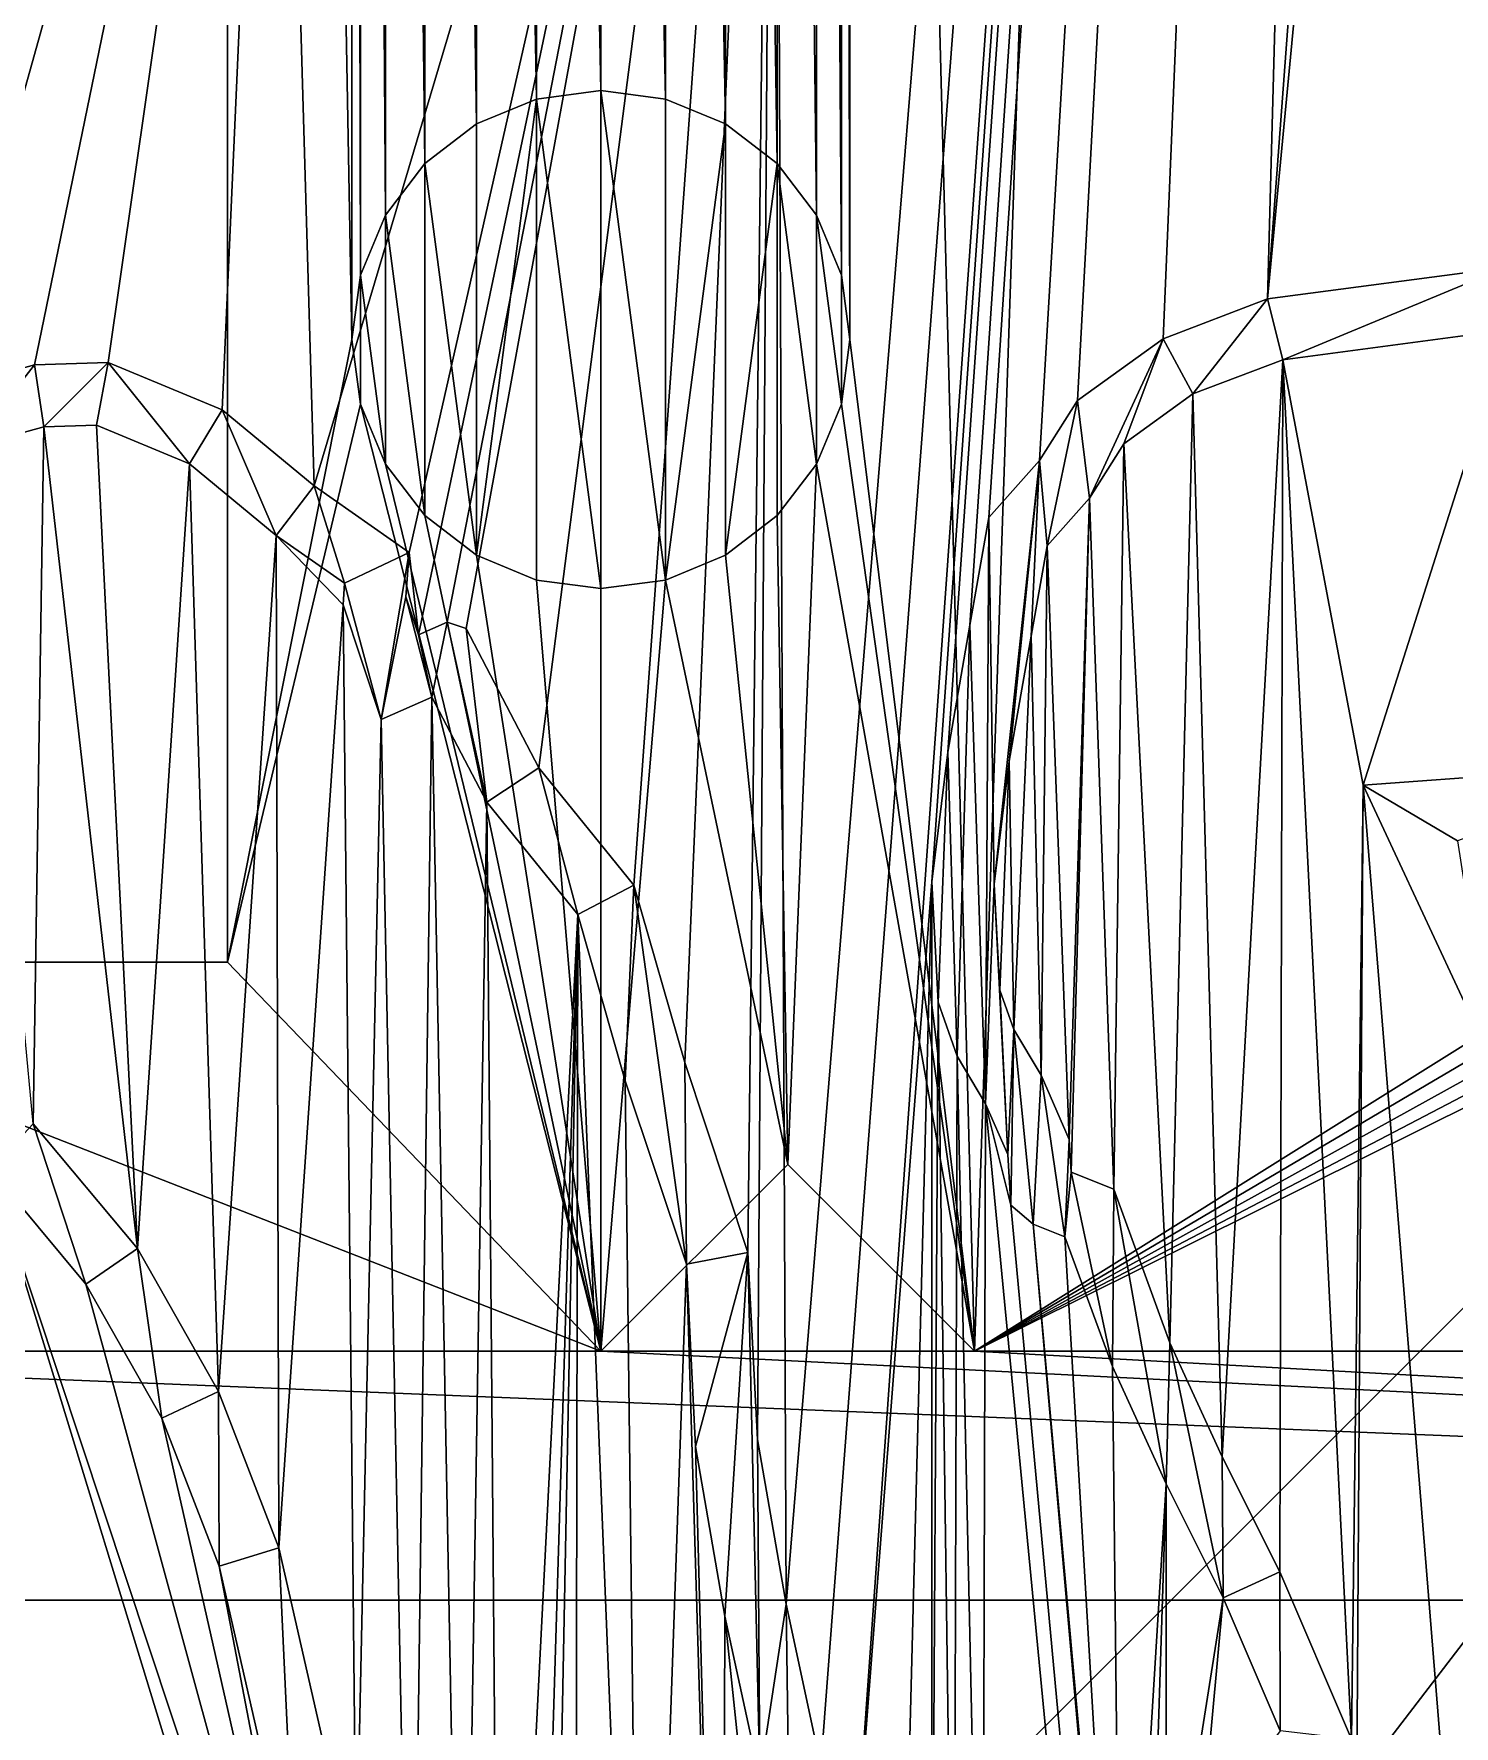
# Model space of a CAD drawing. Extents: x 10 to 110, y 10 to 115.
# Drawn here: x 33.62 to 45.03, y 43.86 to 57.46 of the extents above; entities that cross this region are included whole.
import ezdxf

# ---------------------------------------------------------------- set-up
doc = ezdxf.new("R2010")
doc.units = 0
doc.header["$MEASUREMENT"] = 0
doc.layers.add('STL2DXF', color=7, linetype='Continuous')

msp = doc.modelspace()

# ---------------------------------------------------------------- linework, layer by layer
at = {"layer": 'STL2DXF'}
for points in [[(53.5, 65, 5.5), (43.375, 115, 5.5), (53.5, 55, 5.5)], [(43.375, 112.125, 5.5), (53.551, 54.612, 5.5), (43.375, 115, 5.5)], [(43.375, 115, 5.5), (53.551, 54.612, 5.5), (53.5, 55, 5.5)], [(43.375, 112.125, 5.5), (40.175, 85, 5.5), (41.175, 46.875, 5.5)], [(43.375, 112.125, 5.5), (41.175, 46.875, 5.5), (53.551, 54.612, 5.5)], [(15, 70, -0.6), (45, 110, -0.6), (15, 50, -0.6)], [(15, 50, -0.6), (45, 110, -0.6), (22.537, 51.585, -0.6)], [(22.537, 51.585, -0.6), (45, 110, -0.6), (22.97, 52.603, -0.6)], [(22.97, 52.603, -0.6), (45, 110, -0.6), (23.479, 53.748, -0.6)], [(23.479, 53.748, -0.6), (45, 110, -0.6), (24.166, 54.791, -0.6)], [(24.166, 54.791, -0.6), (45, 110, -0.6), (24.617, 55.179, -0.6)], [(24.617, 55.179, -0.6), (45, 110, -0.6), (25.158, 55.427, -0.6)], [(25.158, 55.427, -0.6), (45, 110, -0.6), (25.54, 55.275, -0.6)], [(25.54, 55.275, -0.6), (45, 110, -0.6), (26.049, 55.224, -0.6)], [(26.049, 55.224, -0.6), (45, 110, -0.6), (26.379, 54.81, -0.6)], [(26.379, 54.81, -0.6), (45, 110, -0.6), (26.634, 54.664, -0.6)], [(26.634, 54.664, -0.6), (45, 110, -0.6), (26.914, 54.13, -0.6)], [(26.914, 54.13, -0.6), (45, 110, -0.6), (27.041, 53.519, -0.6)], [(27.041, 53.519, -0.6), (45, 110, -0.6), (27.346, 52.985, -0.6)], [(27.346, 52.985, -0.6), (45, 110, -0.6), (27.474, 52.069, -0.6)], [(27.474, 52.069, -0.6), (45, 110, -0.6), (27.728, 51.687, -0.6)], [(27.728, 51.687, -0.6), (45, 110, -0.6), (32.569, 67.499, -0.6)], [(35.175, 50, 5.5), (36.175, 55, 5.5), (35.175, 110, 5.5)], [(36.175, 85, 5.5), (35.175, 110, 5.5), (36.175, 55, 5.5)], [(35.175, 110, 5.5), (35.175, 50, 0.5), (35.175, 50, 5.5)], [(35.175, 50, 0.5), (35.175, 110, 5.5), (35.175, 70, 0.5)], [(39.569, 66.249, -0.6), (45, 110, -0.6), (39.662, 44.842, -0.6)], [(39.662, 44.842, -0.6), (45, 110, -0.6), (39.942, 43.544, -0.6)], [(39.942, 43.544, -0.6), (45, 110, -0.6), (40.171, 42.119, -0.6)], [(40.171, 42.119, -0.6), (45, 110, -0.6), (40.832, 50.644, -0.6)], [(40.832, 50.644, -0.6), (45, 110, -0.6), (40.96, 51.687, -0.6)], [(40.96, 51.687, -0.6), (45, 110, -0.6), (41.138, 52.705, -0.6)], [(41.138, 52.705, -0.6), (45, 110, -0.6), (41.29, 53.57, -0.6)], [(41.29, 53.57, -0.6), (45, 110, -0.6), (41.697, 54.028, -0.6)], [(41.697, 54.028, -0.6), (45, 110, -0.6), (42.003, 54.511, -0.6)], [(42.003, 54.511, -0.6), (45, 110, -0.6), (42.69, 55.007, -0.6)], [(42.69, 55.007, -0.6), (45, 110, -0.6), (43.53, 55.326, -0.6)], [(43.53, 55.326, -0.6), (45, 110, -0.6), (44.569, 69.249, -0.6)], [(36.243, 55.518, 5.5), (36.175, 85, 5.5), (36.175, 55, 5.5)], [(36.175, 85, 5.5), (36.243, 55.518, 5.5), (36.243, 84.482, 5.5)], [(40.107, 84.482, 5.5), (40.175, 55, 5.5), (40.175, 85, 5.5)], [(40.175, 55, 5.5), (41.175, 46.875, 5.5), (40.175, 85, 5.5)], [(36.243, 84.482, 5.5), (36.243, 55.518, 5.5), (36.443, 56, 5.5)], [(36.243, 84.482, 5.5), (36.443, 56, 5.5), (36.443, 84, 5.5)], [(39.907, 84, 5.5), (40.107, 55.518, 5.5), (40.107, 84.482, 5.5)], [(40.107, 84.482, 5.5), (40.107, 55.518, 5.5), (40.175, 55, 5.5)], [(36.443, 84, 5.5), (36.443, 56, 5.5), (36.761, 56.414, 5.5)], [(36.443, 84, 5.5), (36.761, 56.414, 5.5), (36.761, 83.586, 5.5)], [(39.589, 83.586, 5.5), (39.907, 56, 5.5), (39.907, 84, 5.5)], [(39.907, 84, 5.5), (39.907, 56, 5.5), (40.107, 55.518, 5.5)], [(36.761, 83.586, 5.5), (36.761, 56.414, 5.5), (37.175, 56.732, 5.5)], [(36.761, 83.586, 5.5), (37.175, 56.732, 5.5), (37.175, 83.268, 5.5)], [(39.175, 83.268, 5.5), (39.589, 56.414, 5.5), (39.589, 83.586, 5.5)], [(39.589, 83.586, 5.5), (39.589, 56.414, 5.5), (39.907, 56, 5.5)], [(37.175, 83.268, 5.5), (37.175, 56.732, 5.5), (37.657, 56.932, 5.5)], [(37.175, 83.268, 5.5), (37.657, 56.932, 5.5), (37.657, 83.068, 5.5)], [(38.693, 83.068, 5.5), (39.175, 56.732, 5.5), (39.175, 83.268, 5.5)], [(39.175, 83.268, 5.5), (39.175, 56.732, 5.5), (39.589, 56.414, 5.5)], [(37.657, 83.068, 5.5), (37.657, 56.932, 5.5), (38.175, 57, 5.5)], [(37.657, 83.068, 5.5), (38.175, 57, 5.5), (38.175, 83, 5.5)], [(38.175, 83, 5.5), (38.693, 56.932, 5.5), (38.693, 83.068, 5.5)], [(38.693, 83.068, 5.5), (38.693, 56.932, 5.5), (39.175, 56.732, 5.5)], [(38.175, 83, 5.5), (38.175, 57, 5.5), (38.693, 56.932, 5.5)], [(30.175, 80, 0.5), (30.175, 50, 0.5), (35.175, 80, 0.5)], [(35.175, 80, 0.5), (30.175, 50, 0.5), (35.175, 50, 0.5)], [(35.175, 80, 0.5), (35.175, 50, 0.5), (35.175, 70, 0.5)], [(44.569, 66.249, -0.6), (43.53, 55.326, -0.6), (44.569, 69.249, -0.6)], [(32.868, 54.588, -0.6), (32.569, 67.499, -0.6), (35.569, 64.249, -0.6)], [(35.569, 64.249, -0.6), (39.569, 66.249, -0.6), (35.87, 53.824, -0.6)], [(35.87, 53.824, -0.6), (39.569, 66.249, -0.6), (36.634, 53.29, -0.6)], [(36.634, 53.29, -0.6), (39.569, 66.249, -0.6), (36.71, 52.628, -0.6)], [(36.71, 52.628, -0.6), (39.569, 66.249, -0.6), (36.939, 52.73, -0.6)], [(36.939, 52.73, -0.6), (39.569, 66.249, -0.6), (37.092, 52.679, -0.6)], [(37.092, 52.679, -0.6), (39.569, 66.249, -0.6), (37.677, 51.56, -0.6)], [(37.677, 51.56, -0.6), (39.569, 66.249, -0.6), (38.44, 50.618, -0.6)], [(38.44, 50.618, -0.6), (39.569, 66.249, -0.6), (38.848, 49.193, -0.6)], [(38.848, 49.193, -0.6), (39.569, 66.249, -0.6), (39.356, 47.666, -0.6)], [(39.356, 47.666, -0.6), (39.569, 66.249, -0.6), (39.433, 46.165, -0.6)], [(39.433, 46.165, -0.6), (39.569, 66.249, -0.6), (39.662, 44.842, -0.6)], [(43.53, 55.326, -0.6), (44.569, 66.249, -0.6), (45.438, 55.58, -0.6)], [(45.438, 55.58, -0.6), (44.569, 66.249, -0.6), (48.569, 66.249, -0.6)], [(32.868, 54.588, -0.6), (35.569, 64.249, -0.6), (33.625, 54.798, -0.6)], [(33.625, 54.798, -0.6), (35.569, 64.249, -0.6), (34.217, 54.817, -0.6)], [(34.217, 54.817, -0.6), (35.569, 64.249, -0.6), (35.133, 54.435, -0.6)], [(35.133, 54.435, -0.6), (35.569, 64.249, -0.6), (35.87, 53.824, -0.6)], [(37.657, 56.932, 3.5), (38.175, 53, 3.5), (38.175, 57, 3.5)], [(38.175, 57, 5.5), (37.657, 56.932, 3.5), (38.175, 57, 3.5)], [(37.657, 56.932, 3.5), (38.175, 57, 5.5), (37.657, 56.932, 5.5)], [(38.175, 57, 3.5), (38.175, 53, 3.5), (38.693, 53.068, 3.5)], [(38.175, 57, 3.5), (38.693, 53.068, 3.5), (38.693, 56.932, 3.5)], [(38.693, 56.932, 5.5), (38.175, 57, 3.5), (38.693, 56.932, 3.5)], [(38.175, 57, 3.5), (38.693, 56.932, 5.5), (38.175, 57, 5.5)], [(37.175, 56.732, 3.5), (37.175, 53.268, 3.5), (37.657, 56.932, 3.5)], [(37.657, 56.932, 3.5), (37.175, 53.268, 3.5), (37.657, 53.068, 3.5)], [(37.657, 56.932, 5.5), (37.175, 56.732, 3.5), (37.657, 56.932, 3.5)], [(37.175, 56.732, 3.5), (37.657, 56.932, 5.5), (37.175, 56.732, 5.5)], [(37.657, 56.932, 3.5), (37.657, 53.068, 3.5), (38.175, 53, 3.5)], [(38.693, 56.932, 3.5), (38.693, 53.068, 3.5), (39.175, 56.732, 3.5)], [(39.175, 56.732, 5.5), (38.693, 56.932, 3.5), (39.175, 56.732, 3.5)], [(38.693, 56.932, 3.5), (39.175, 56.732, 5.5), (38.693, 56.932, 5.5)], [(36.761, 56.414, 3.5), (37.175, 53.268, 3.5), (37.175, 56.732, 3.5)], [(37.175, 56.732, 5.5), (36.761, 56.414, 3.5), (37.175, 56.732, 3.5)], [(36.761, 56.414, 3.5), (37.175, 56.732, 5.5), (36.761, 56.414, 5.5)], [(39.175, 56.732, 3.5), (38.693, 53.068, 3.5), (39.175, 53.268, 3.5)], [(39.175, 56.732, 3.5), (39.175, 53.268, 3.5), (39.589, 56.414, 3.5)], [(39.589, 56.414, 5.5), (39.175, 56.732, 3.5), (39.589, 56.414, 3.5)], [(39.175, 56.732, 3.5), (39.589, 56.414, 5.5), (39.175, 56.732, 5.5)], [(36.443, 56, 3.5), (36.761, 53.586, 3.5), (36.761, 56.414, 3.5)], [(36.761, 56.414, 3.5), (36.443, 56, 5.5), (36.443, 56, 3.5)], [(36.443, 56, 5.5), (36.761, 56.414, 3.5), (36.761, 56.414, 5.5)], [(36.761, 56.414, 3.5), (36.761, 53.586, 3.5), (37.175, 53.268, 3.5)], [(39.589, 56.414, 3.5), (39.175, 53.268, 3.5), (39.589, 53.586, 3.5)], [(39.589, 56.414, 3.5), (39.589, 53.586, 3.5), (39.907, 54, 3.5)], [(39.589, 56.414, 3.5), (39.907, 54, 3.5), (39.907, 56, 3.5)], [(39.589, 56.414, 5.5), (39.907, 56, 3.5), (39.907, 56, 5.5)], [(39.907, 56, 3.5), (39.589, 56.414, 5.5), (39.589, 56.414, 3.5)], [(53.939, 56.061, 0.5), (37.879, 40), (53.939, 56.061)], [(37.879, 40), (53.939, 56.061, 0.5), (47.879, 50, 0.5)], [(37.879, 40), (40, 37.879), (53.939, 56.061)], [(53.939, 56.061), (40, 37.879), (56.061, 53.939)], [(36.243, 55.518, 3.5), (36.443, 54, 3.5), (36.443, 56, 3.5)], [(36.443, 56, 3.5), (36.243, 55.518, 5.5), (36.243, 55.518, 3.5)], [(36.243, 55.518, 5.5), (36.443, 56, 3.5), (36.443, 56, 5.5)], [(36.443, 56, 3.5), (36.443, 54, 3.5), (36.761, 53.586, 3.5)], [(39.907, 56, 3.5), (39.907, 54, 3.5), (40.107, 54.482, 3.5)], [(39.907, 56, 3.5), (40.107, 54.482, 3.5), (40.107, 55.518, 3.5)], [(39.907, 56, 5.5), (40.107, 55.518, 3.5), (40.107, 55.518, 5.5)], [(40.107, 55.518, 3.5), (39.907, 56, 5.5), (39.907, 56, 3.5)], [(36.243, 54.482, 3.5), (36.243, 55.518, 3.5), (36.175, 55, 3.5)], [(36.243, 55.518, 3.5), (36.175, 55, 5.5), (36.175, 55, 3.5)], [(36.175, 55, 5.5), (36.243, 55.518, 3.5), (36.243, 55.518, 5.5)], [(36.243, 55.518, 3.5), (36.243, 54.482, 3.5), (36.443, 54, 3.5)], [(40.107, 55.518, 3.5), (40.107, 54.482, 3.5), (40.175, 55, 3.5)], [(40.107, 55.518, 5.5), (40.175, 55, 3.5), (40.175, 55, 5.5)], [(40.175, 55, 3.5), (40.107, 55.518, 5.5), (40.107, 55.518, 3.5)], [(43.653, 54.838, -0.4), (43.53, 55.326, -0.4), (45.438, 55.58, -0.4)], [(45.438, 55.58, -0.6), (43.53, 55.326, -0.4), (43.53, 55.326, -0.6)], [(43.53, 55.326, -0.4), (45.438, 55.58, -0.6), (45.438, 55.58, -0.4)], [(43.653, 54.838, -0.4), (45.438, 55.58, -0.4), (45.458, 55.078, -0.4)], [(42.929, 54.563, -0.4), (42.69, 55.007, -0.4), (43.53, 55.326, -0.4)], [(43.53, 55.326, -0.4), (42.69, 55.007, -0.6), (43.53, 55.326, -0.6)], [(42.69, 55.007, -0.6), (43.53, 55.326, -0.4), (42.69, 55.007, -0.4)], [(42.929, 54.563, -0.4), (43.53, 55.326, -0.4), (43.653, 54.838, -0.4)], [(44.297, 51.42, -0.6), (43.653, 54.838, -0.6), (45.458, 55.078, -0.6)], [(43.653, 54.838, -0.4), (45.458, 55.078, -0.6), (43.653, 54.838, -0.6)], [(45.458, 55.078, -0.6), (43.653, 54.838, -0.4), (45.458, 55.078, -0.4)], [(44.297, 51.42, -0.6), (45.458, 55.078, -0.6), (46.788, 51.603, -0.6)], [(35.175, 50, 5.5), (36.243, 54.482, 5.5), (36.175, 55, 5.5)], [(36.175, 55, 3.5), (36.243, 54.482, 5.5), (36.243, 54.482, 3.5)], [(36.243, 54.482, 5.5), (36.175, 55, 3.5), (36.175, 55, 5.5)], [(40.175, 55, 5.5), (40.107, 54.482, 3.5), (40.107, 54.482, 5.5)], [(40.107, 54.482, 3.5), (40.175, 55, 5.5), (40.175, 55, 3.5)], [(40.107, 54.482, 5.5), (41.175, 46.875, 5.5), (40.175, 55, 5.5)], [(42.098, 53.726, -0.4), (42.003, 54.511, -0.4), (42.69, 55.007, -0.4)], [(42.69, 55.007, -0.4), (42.003, 54.511, -0.6), (42.69, 55.007, -0.6)], [(42.003, 54.511, -0.6), (42.69, 55.007, -0.4), (42.003, 54.511, -0.4)], [(42.098, 53.726, -0.4), (42.69, 55.007, -0.4), (42.374, 54.163, -0.4)], [(42.374, 54.163, -0.4), (42.69, 55.007, -0.4), (42.929, 54.563, -0.4)], [(33.105, 54.135, -0.4), (32.868, 54.588, -0.4), (33.625, 54.798, -0.4)], [(33.625, 54.798, -0.4), (32.868, 54.588, -0.6), (33.625, 54.798, -0.6)], [(32.868, 54.588, -0.6), (33.625, 54.798, -0.4), (32.868, 54.588, -0.4)], [(33.105, 54.135, -0.4), (33.625, 54.798, -0.4), (33.701, 54.3, -0.4)], [(33.701, 54.3, -0.4), (33.625, 54.798, -0.4), (34.217, 54.817, -0.4)], [(34.217, 54.817, -0.6), (33.625, 54.798, -0.4), (33.625, 54.798, -0.6)], [(33.625, 54.798, -0.4), (34.217, 54.817, -0.6), (34.217, 54.817, -0.4)], [(33.701, 54.3, -0.4), (34.217, 54.817, -0.4), (34.124, 54.313, -0.4)], [(34.124, 54.313, -0.4), (34.217, 54.817, -0.4), (34.871, 54.002, -0.4)], [(34.871, 54.002, -0.4), (34.217, 54.817, -0.4), (35.133, 54.435, -0.4)], [(35.133, 54.435, -0.6), (34.217, 54.817, -0.4), (34.217, 54.817, -0.6)], [(34.217, 54.817, -0.4), (35.133, 54.435, -0.6), (35.133, 54.435, -0.4)], [(43.166, 46.025, -0.6), (42.929, 54.563, -0.6), (43.653, 54.838, -0.6)], [(42.929, 54.563, -0.6), (43.653, 54.838, -0.4), (43.653, 54.838, -0.6)], [(43.653, 54.838, -0.4), (42.929, 54.563, -0.6), (42.929, 54.563, -0.4)], [(43.166, 46.025, -0.6), (43.653, 54.838, -0.6), (43.627, 45.103, -0.6)], [(43.627, 45.103, -0.6), (43.653, 54.838, -0.6), (44.204, 43.758, -0.6)], [(44.204, 43.758, -0.6), (43.653, 54.838, -0.6), (44.297, 51.42, -0.6)], [(53.551, 54.612, 5.5), (41.175, 46.875, 5.5), (53.701, 54.25, 5.5)], [(41.758, 53.343, -0.4), (41.697, 54.028, -0.4), (42.003, 54.511, -0.4)], [(42.003, 54.511, -0.6), (41.697, 54.028, -0.4), (41.697, 54.028, -0.6)], [(41.697, 54.028, -0.4), (42.003, 54.511, -0.6), (42.003, 54.511, -0.4)], [(41.758, 53.343, -0.4), (42.003, 54.511, -0.4), (42.098, 53.726, -0.4)], [(42.745, 46.941, -0.6), (42.374, 54.163, -0.6), (42.929, 54.563, -0.6)], [(42.374, 54.163, -0.6), (42.929, 54.563, -0.4), (42.929, 54.563, -0.6)], [(42.929, 54.563, -0.4), (42.374, 54.163, -0.6), (42.374, 54.163, -0.4)], [(42.745, 46.941, -0.6), (42.929, 54.563, -0.6), (43.166, 46.025, -0.6)], [(34.871, 54.002, -0.4), (35.133, 54.435, -0.4), (35.567, 53.426, -0.4)], [(35.567, 53.426, -0.4), (35.133, 54.435, -0.4), (35.87, 53.824, -0.4)], [(35.87, 53.824, -0.6), (35.133, 54.435, -0.4), (35.133, 54.435, -0.6)], [(35.133, 54.435, -0.4), (35.87, 53.824, -0.6), (35.87, 53.824, -0.4)], [(35.175, 50, 5.5), (38.175, 46.875, 5.5), (36.243, 54.482, 5.5)], [(36.243, 54.482, 3.5), (36.443, 54, 5.5), (36.443, 54, 3.5)], [(36.443, 54, 5.5), (36.243, 54.482, 3.5), (36.243, 54.482, 5.5)], [(36.243, 54.482, 5.5), (38.175, 46.875, 5.5), (36.443, 54, 5.5)], [(40.107, 54.482, 5.5), (39.907, 54, 3.5), (39.907, 54, 5.5)], [(39.907, 54, 3.5), (40.107, 54.482, 5.5), (40.107, 54.482, 3.5)], [(39.907, 54, 5.5), (41.175, 46.875, 5.5), (40.107, 54.482, 5.5)], [(33.614, 48.7, -0.6), (33.105, 54.135, -0.6), (33.701, 54.3, -0.6)], [(33.105, 54.135, -0.6), (33.701, 54.3, -0.4), (33.701, 54.3, -0.6)], [(33.701, 54.3, -0.4), (33.105, 54.135, -0.6), (33.105, 54.135, -0.4)], [(33.614, 48.7, -0.6), (33.701, 54.3, -0.6), (34.451, 47.698, -0.6)], [(34.451, 47.698, -0.6), (33.701, 54.3, -0.6), (34.124, 54.313, -0.6)], [(33.701, 54.3, -0.4), (34.124, 54.313, -0.6), (33.701, 54.3, -0.6)], [(34.124, 54.313, -0.6), (33.701, 54.3, -0.4), (34.124, 54.313, -0.4)], [(34.451, 47.698, -0.6), (34.124, 54.313, -0.6), (34.871, 54.002, -0.6)], [(34.124, 54.313, -0.4), (34.871, 54.002, -0.6), (34.124, 54.313, -0.6)], [(34.871, 54.002, -0.6), (34.124, 54.313, -0.4), (34.871, 54.002, -0.4)], [(53.701, 54.25, 5.5), (41.175, 46.875, 5.5), (53.939, 53.939, 5.5)], [(42.294, 48.175, -0.6), (42.098, 53.726, -0.6), (42.374, 54.163, -0.6)], [(42.098, 53.726, -0.4), (42.374, 54.163, -0.6), (42.098, 53.726, -0.6)], [(42.374, 54.163, -0.6), (42.098, 53.726, -0.4), (42.374, 54.163, -0.4)], [(42.294, 48.175, -0.6), (42.374, 54.163, -0.6), (42.745, 46.941, -0.6)], [(34.451, 47.698, -0.6), (34.871, 54.002, -0.6), (35.102, 46.551, -0.6)], [(35.102, 46.551, -0.6), (34.871, 54.002, -0.6), (35.567, 53.426, -0.6)], [(34.871, 54.002, -0.4), (35.567, 53.426, -0.6), (34.871, 54.002, -0.6)], [(35.567, 53.426, -0.6), (34.871, 54.002, -0.4), (35.567, 53.426, -0.4)], [(36.443, 54, 3.5), (36.761, 53.586, 5.5), (36.761, 53.586, 3.5)], [(36.761, 53.586, 5.5), (36.443, 54, 3.5), (36.443, 54, 5.5)], [(36.443, 54, 5.5), (38.175, 46.875, 5.5), (36.761, 53.586, 5.5)], [(39.907, 54, 5.5), (39.589, 53.586, 3.5), (39.589, 53.586, 5.5)], [(39.589, 53.586, 3.5), (39.907, 54, 5.5), (39.907, 54, 3.5)], [(39.589, 53.586, 5.5), (39.675, 48.375, 5.5), (39.907, 54, 5.5)], [(39.907, 54, 5.5), (39.675, 48.375, 5.5), (41.175, 46.875, 5.5)], [(41.697, 54.028, -0.4), (41.334, 50.626, -0.4), (41.29, 53.57, -0.4)], [(41.697, 54.028, -0.6), (41.29, 53.57, -0.4), (41.29, 53.57, -0.6)], [(41.29, 53.57, -0.4), (41.697, 54.028, -0.6), (41.697, 54.028, -0.4)], [(41.334, 50.626, -0.4), (41.697, 54.028, -0.4), (41.454, 51.613, -0.4)], [(41.454, 51.613, -0.4), (41.697, 54.028, -0.4), (41.63, 52.618, -0.4)], [(41.63, 52.618, -0.4), (41.697, 54.028, -0.4), (41.758, 53.343, -0.4)], [(40, 37.879), (47, 44.875, 0.5), (56.061, 53.939)], [(53.939, 53.939, 5.5), (41.175, 46.875, 5.5), (54.25, 53.701, 5.5)], [(35.567, 53.426, -0.4), (35.87, 53.824, -0.4), (36.115, 53.043, -0.4)], [(36.115, 53.043, -0.4), (35.87, 53.824, -0.4), (36.634, 53.29, -0.4)], [(36.634, 53.29, -0.6), (35.87, 53.824, -0.4), (35.87, 53.824, -0.6)], [(35.87, 53.824, -0.4), (36.634, 53.29, -0.6), (36.634, 53.29, -0.4)], [(54.25, 53.701, 5.5), (41.175, 46.875, 5.5), (54.612, 53.551, 5.5)], [(41.937, 48.575, -0.6), (41.758, 53.343, -0.6), (42.098, 53.726, -0.6)], [(41.758, 53.343, -0.4), (42.098, 53.726, -0.6), (41.758, 53.343, -0.6)], [(42.098, 53.726, -0.6), (41.758, 53.343, -0.4), (42.098, 53.726, -0.4)], [(41.937, 48.575, -0.6), (42.098, 53.726, -0.6), (41.953, 48.311, -0.6)], [(41.953, 48.311, -0.6), (42.098, 53.726, -0.6), (42.294, 48.175, -0.6)], [(36.761, 53.586, 3.5), (37.175, 53.268, 5.5), (37.175, 53.268, 3.5)], [(37.175, 53.268, 5.5), (36.761, 53.586, 3.5), (36.761, 53.586, 5.5)], [(36.761, 53.586, 5.5), (38.175, 46.875, 5.5), (37.175, 53.268, 5.5)], [(39.175, 53.268, 3.5), (39.589, 53.586, 5.5), (39.589, 53.586, 3.5)], [(39.589, 53.586, 5.5), (39.175, 53.268, 3.5), (39.175, 53.268, 5.5)], [(39.175, 53.268, 5.5), (39.675, 48.375, 5.5), (39.589, 53.586, 5.5)], [(41.265, 48.862, -0.4), (41.138, 52.705, -0.4), (41.29, 53.57, -0.4)], [(41.29, 53.57, -0.6), (41.138, 52.705, -0.4), (41.138, 52.705, -0.6)], [(41.138, 52.705, -0.4), (41.29, 53.57, -0.6), (41.29, 53.57, -0.4)], [(41.265, 48.862, -0.4), (41.29, 53.57, -0.4), (41.334, 50.626, -0.4)], [(35.102, 46.551, -0.6), (35.567, 53.426, -0.6), (35.587, 45.294, -0.6)], [(35.587, 45.294, -0.6), (35.567, 53.426, -0.6), (36.103, 52.87, -0.6)], [(36.103, 52.87, -0.6), (35.567, 53.426, -0.6), (36.115, 53.043, -0.6)], [(35.567, 53.426, -0.4), (36.115, 53.043, -0.6), (35.567, 53.426, -0.6)], [(36.115, 53.043, -0.6), (35.567, 53.426, -0.4), (36.115, 53.043, -0.4)], [(54.612, 53.551, 5.5), (41.175, 46.875, 5.5), (75.625, 46.875, 5.5)], [(36.115, 53.043, -0.4), (36.634, 53.29, -0.4), (36.41, 51.948, -0.4)], [(36.41, 51.948, -0.4), (36.634, 53.29, -0.4), (36.608, 52.934, -0.4)], [(36.608, 52.934, -0.4), (36.634, 53.29, -0.6), (36.608, 52.934, -0.6)], [(36.634, 53.29, -0.6), (36.608, 52.934, -0.4), (36.634, 53.29, -0.4)], [(36.71, 52.628, -0.6), (36.608, 52.934, -0.6), (36.634, 53.29, -0.6)], [(41.71, 49.092, -0.6), (41.63, 52.618, -0.6), (41.758, 53.343, -0.6)], [(41.63, 52.618, -0.4), (41.758, 53.343, -0.6), (41.63, 52.618, -0.6)], [(41.758, 53.343, -0.6), (41.63, 52.618, -0.4), (41.758, 53.343, -0.4)], [(41.71, 49.092, -0.6), (41.758, 53.343, -0.6), (41.937, 48.575, -0.6)], [(37.175, 53.268, 3.5), (37.657, 53.068, 5.5), (37.657, 53.068, 3.5)], [(37.657, 53.068, 5.5), (37.175, 53.268, 3.5), (37.175, 53.268, 5.5)], [(37.175, 53.268, 5.5), (38.175, 46.875, 5.5), (37.657, 53.068, 5.5)], [(38.693, 53.068, 3.5), (39.175, 53.268, 5.5), (39.175, 53.268, 3.5)], [(39.175, 53.268, 5.5), (38.693, 53.068, 3.5), (38.693, 53.068, 5.5)], [(38.693, 53.068, 5.5), (39.675, 48.375, 5.5), (39.175, 53.268, 5.5)], [(36.41, 51.948, -0.4), (36.103, 52.87, -0.4), (36.115, 53.043, -0.4)], [(36.115, 53.043, -0.6), (36.103, 52.87, -0.4), (36.103, 52.87, -0.6)], [(36.103, 52.87, -0.4), (36.115, 53.043, -0.6), (36.115, 53.043, -0.4)], [(37.657, 53.068, 5.5), (38.175, 53, 3.5), (37.657, 53.068, 3.5)], [(38.175, 53, 3.5), (37.657, 53.068, 5.5), (38.175, 53, 5.5)], [(37.657, 53.068, 5.5), (38.175, 46.875, 5.5), (38.175, 53, 5.5)], [(38.175, 53, 3.5), (38.693, 53.068, 5.5), (38.693, 53.068, 3.5)], [(38.693, 53.068, 5.5), (38.175, 53, 3.5), (38.175, 53, 5.5)], [(38.175, 53, 5.5), (38.175, 46.875, 5.5), (38.693, 53.068, 5.5)], [(38.693, 53.068, 5.5), (38.175, 46.875, 5.5), (39.675, 48.375, 5.5)], [(36.608, 52.934, -0.4), (36.816, 52.128, -0.4), (36.41, 51.948, -0.4)], [(36.816, 52.128, -0.4), (36.608, 52.934, -0.4), (36.71, 52.628, -0.4)], [(36.71, 52.628, -0.4), (36.608, 52.934, -0.6), (36.71, 52.628, -0.6)], [(36.608, 52.934, -0.6), (36.71, 52.628, -0.4), (36.608, 52.934, -0.4)], [(36.103, 52.87, -0.6), (36.209, 42.57, -0.6), (35.587, 45.294, -0.6)], [(36.209, 42.57, -0.6), (36.103, 52.87, -0.6), (36.41, 51.948, -0.6)], [(36.103, 52.87, -0.6), (36.41, 51.948, -0.4), (36.41, 51.948, -0.6)], [(36.41, 51.948, -0.4), (36.103, 52.87, -0.6), (36.103, 52.87, -0.4)], [(36.816, 52.128, -0.4), (36.71, 52.628, -0.4), (36.939, 52.73, -0.4)], [(36.939, 52.73, -0.4), (36.71, 52.628, -0.6), (36.939, 52.73, -0.6)], [(36.71, 52.628, -0.6), (36.939, 52.73, -0.4), (36.71, 52.628, -0.4)], [(36.816, 52.128, -0.4), (36.939, 52.73, -0.4), (37.257, 51.284, -0.4)], [(37.257, 51.284, -0.4), (36.939, 52.73, -0.4), (37.092, 52.679, -0.4)], [(37.092, 52.679, -0.6), (36.939, 52.73, -0.4), (36.939, 52.73, -0.6)], [(36.939, 52.73, -0.4), (37.092, 52.679, -0.6), (37.092, 52.679, -0.4)], [(37.257, 51.284, -0.4), (37.092, 52.679, -0.4), (37.677, 51.56, -0.4)], [(37.677, 51.56, -0.4), (37.092, 52.679, -0.6), (37.677, 51.56, -0.6)], [(37.092, 52.679, -0.6), (37.677, 51.56, -0.4), (37.092, 52.679, -0.4)], [(41.036, 49.244, -0.4), (40.96, 51.687, -0.4), (41.138, 52.705, -0.4)], [(41.138, 52.705, -0.6), (40.96, 51.687, -0.4), (40.96, 51.687, -0.6)], [(40.96, 51.687, -0.4), (41.138, 52.705, -0.6), (41.138, 52.705, -0.4)], [(41.036, 49.244, -0.4), (41.138, 52.705, -0.4), (41.265, 48.862, -0.4)], [(41.491, 49.458, -0.6), (41.454, 51.613, -0.6), (41.63, 52.618, -0.6)], [(41.454, 51.613, -0.4), (41.63, 52.618, -0.6), (41.454, 51.613, -0.6)], [(41.63, 52.618, -0.6), (41.454, 51.613, -0.4), (41.63, 52.618, -0.4)], [(41.491, 49.458, -0.6), (41.63, 52.618, -0.6), (41.71, 49.092, -0.6)], [(36.654, 39.754, -0.6), (36.41, 51.948, -0.6), (36.816, 52.128, -0.6)], [(36.41, 51.948, -0.6), (36.816, 52.128, -0.4), (36.816, 52.128, -0.6)], [(36.816, 52.128, -0.4), (36.41, 51.948, -0.6), (36.41, 51.948, -0.4)], [(36.654, 39.754, -0.6), (36.816, 52.128, -0.6), (37.064, 39.103, -0.6)], [(37.064, 39.103, -0.6), (36.816, 52.128, -0.6), (37.257, 51.284, -0.6)], [(36.816, 52.128, -0.6), (37.257, 51.284, -0.4), (37.257, 51.284, -0.6)], [(37.257, 51.284, -0.4), (36.816, 52.128, -0.6), (36.816, 52.128, -0.4)], [(36.209, 42.57, -0.6), (36.41, 51.948, -0.6), (36.654, 39.754, -0.6)], [(40.96, 51.687, -0.4), (40.883, 49.677, -0.4), (40.832, 50.644, -0.4)], [(40.96, 51.687, -0.6), (40.832, 50.644, -0.4), (40.832, 50.644, -0.6)], [(40.832, 50.644, -0.4), (40.96, 51.687, -0.6), (40.96, 51.687, -0.4)], [(40.883, 49.677, -0.4), (40.96, 51.687, -0.4), (41.036, 49.244, -0.4)], [(37.257, 51.284, -0.4), (37.677, 51.56, -0.4), (37.988, 50.383, -0.4)], [(37.988, 50.383, -0.4), (37.677, 51.56, -0.4), (38.44, 50.618, -0.4)], [(38.44, 50.618, -0.4), (37.677, 51.56, -0.6), (38.44, 50.618, -0.6)], [(37.677, 51.56, -0.6), (38.44, 50.618, -0.4), (37.677, 51.56, -0.4)], [(41.454, 51.613, -0.6), (41.379, 49.775, -0.6), (41.334, 50.626, -0.6)], [(41.334, 50.626, -0.4), (41.454, 51.613, -0.6), (41.334, 50.626, -0.6)], [(41.454, 51.613, -0.6), (41.334, 50.626, -0.4), (41.454, 51.613, -0.4)], [(41.379, 49.775, -0.6), (41.454, 51.613, -0.6), (41.491, 49.458, -0.6)], [(46.788, 51.603, -0.4), (45.056, 50.974, -0.4), (44.297, 51.42, -0.4)], [(46.788, 51.603, -0.6), (44.297, 51.42, -0.4), (44.297, 51.42, -0.6)], [(44.297, 51.42, -0.4), (46.788, 51.603, -0.6), (46.788, 51.603, -0.4)], [(44.204, 43.758, -0.6), (44.297, 51.42, -0.6), (44.219, 39.255, -0.6)], [(44.297, 51.42, -0.6), (45.301, 38.967, -0.6), (44.219, 39.255, -0.6)], [(45.301, 38.967, -0.6), (44.297, 51.42, -0.6), (45.328, 49.21, -0.6)], [(45.056, 50.974, -0.4), (45.328, 49.21, -0.4), (44.297, 51.42, -0.4)], [(44.297, 51.42, -0.6), (45.328, 49.21, -0.4), (45.328, 49.21, -0.6)], [(45.328, 49.21, -0.4), (44.297, 51.42, -0.6), (44.297, 51.42, -0.4)], [(37.064, 39.103, -0.6), (37.257, 51.284, -0.6), (37.368, 38.191, -0.6)], [(37.368, 38.191, -0.6), (37.257, 51.284, -0.6), (37.988, 50.383, -0.6)], [(37.257, 51.284, -0.6), (37.988, 50.383, -0.4), (37.988, 50.383, -0.6)], [(37.988, 50.383, -0.4), (37.257, 51.284, -0.6), (37.257, 51.284, -0.4)], [(37.988, 50.383, -0.4), (38.44, 50.618, -0.4), (38.37, 49.045, -0.4)], [(38.37, 49.045, -0.4), (38.44, 50.618, -0.4), (38.861, 47.573, -0.4)], [(38.861, 47.573, -0.4), (38.44, 50.618, -0.4), (38.848, 49.193, -0.4)], [(38.848, 49.193, -0.4), (38.44, 50.618, -0.6), (38.848, 49.193, -0.6)], [(38.44, 50.618, -0.6), (38.848, 49.193, -0.4), (38.44, 50.618, -0.4)], [(40.171, 42.119, -0.6), (40.832, 50.644, -0.6), (40.603, 41.687, -0.6)], [(40.832, 50.644, -0.6), (40.832, 41.127, -0.6), (40.603, 41.687, -0.6)], [(40.832, 50.644, -0.6), (40.883, 49.677, -0.4), (40.883, 49.677, -0.6)], [(40.883, 49.677, -0.4), (40.832, 50.644, -0.6), (40.832, 50.644, -0.4)], [(40.832, 41.127, -0.6), (40.832, 50.644, -0.6), (40.883, 49.677, -0.6)], [(41.265, 48.862, -0.4), (41.334, 50.626, -0.4), (41.443, 48.455, -0.4)], [(41.443, 48.455, -0.4), (41.334, 50.626, -0.4), (41.379, 49.775, -0.4)], [(41.379, 49.775, -0.4), (41.334, 50.626, -0.6), (41.379, 49.775, -0.6)], [(41.334, 50.626, -0.6), (41.379, 49.775, -0.4), (41.334, 50.626, -0.4)], [(37.368, 38.191, -0.6), (37.988, 50.383, -0.6), (37.593, 37.342, -0.6)], [(37.593, 37.342, -0.6), (37.988, 50.383, -0.6), (37.73, 37.005, -0.6)], [(37.73, 37.005, -0.6), (37.988, 50.383, -0.6), (37.964, 37.09, -0.6)], [(37.964, 37.09, -0.6), (37.988, 50.383, -0.6), (38.508, 37.521, -0.6)], [(38.508, 37.521, -0.6), (37.988, 50.383, -0.6), (38.37, 49.045, -0.6)], [(37.988, 50.383, -0.6), (38.37, 49.045, -0.4), (38.37, 49.045, -0.6)], [(38.37, 49.045, -0.4), (37.988, 50.383, -0.6), (37.988, 50.383, -0.4)], [(30.175, 50, 5.5), (28.175, 46.875, 5.5), (38.175, 46.875, 5.5)], [(30.175, 50, 0.5), (35.175, 50, 5.5), (35.175, 50, 0.5)], [(35.175, 50, 5.5), (30.175, 50, 0.5), (30.175, 50, 5.5)], [(30.175, 50, 5.5), (38.175, 46.875, 5.5), (35.175, 50, 5.5)], [(37.879, 40), (47.879, 50, 0.5), (37.879, 40, 0.5)], [(42.754, 44.875, 0.5), (37.879, 40, 0.5), (47.879, 50, 0.5)], [(47.879, 50, 0.5), (47, 44.875, 0.5), (42.754, 44.875, 0.5)], [(41.443, 48.455, -0.4), (41.379, 49.775, -0.4), (41.491, 49.458, -0.4)], [(41.491, 49.458, -0.4), (41.379, 49.775, -0.6), (41.491, 49.458, -0.6)], [(41.379, 49.775, -0.6), (41.491, 49.458, -0.4), (41.379, 49.775, -0.4)], [(40.832, 41.127, -0.6), (40.883, 49.677, -0.6), (41.01, 40.516, -0.6)], [(40.883, 49.677, -0.6), (41.036, 49.244, -0.4), (41.036, 49.244, -0.6)], [(41.036, 49.244, -0.4), (40.883, 49.677, -0.6), (40.883, 49.677, -0.4)], [(41.01, 40.516, -0.6), (40.883, 49.677, -0.6), (41.036, 49.244, -0.6)], [(41.443, 48.455, -0.4), (41.491, 49.458, -0.4), (41.468, 48.048, -0.4)], [(41.468, 48.048, -0.4), (41.491, 49.458, -0.4), (41.647, 47.895, -0.4)], [(41.647, 47.895, -0.4), (41.491, 49.458, -0.4), (41.71, 49.092, -0.4)], [(41.71, 49.092, -0.4), (41.491, 49.458, -0.6), (41.71, 49.092, -0.6)], [(41.491, 49.458, -0.6), (41.71, 49.092, -0.4), (41.491, 49.458, -0.4)], [(41.01, 40.516, -0.6), (41.036, 49.244, -0.6), (41.239, 39.957, -0.6)], [(41.036, 49.244, -0.6), (41.265, 48.862, -0.4), (41.265, 48.862, -0.6)], [(41.265, 48.862, -0.4), (41.036, 49.244, -0.6), (41.036, 49.244, -0.4)], [(41.239, 39.957, -0.6), (41.036, 49.244, -0.6), (41.265, 48.862, -0.6)], [(38.861, 47.573, -0.4), (38.848, 49.193, -0.4), (39.356, 47.666, -0.4)], [(39.356, 47.666, -0.4), (38.848, 49.193, -0.6), (39.356, 47.666, -0.6)], [(38.848, 49.193, -0.6), (39.356, 47.666, -0.4), (38.848, 49.193, -0.4)], [(41.647, 47.895, -0.4), (41.71, 49.092, -0.4), (41.901, 47.794, -0.4)], [(41.901, 47.794, -0.4), (41.71, 49.092, -0.4), (41.937, 48.575, -0.4)], [(41.937, 48.575, -0.4), (41.71, 49.092, -0.6), (41.937, 48.575, -0.6)], [(41.71, 49.092, -0.6), (41.937, 48.575, -0.4), (41.71, 49.092, -0.4)], [(38.508, 37.521, -0.6), (38.37, 49.045, -0.6), (38.861, 47.573, -0.6)], [(38.37, 49.045, -0.6), (38.861, 47.573, -0.4), (38.861, 47.573, -0.6)], [(38.861, 47.573, -0.4), (38.37, 49.045, -0.6), (38.37, 49.045, -0.4)], [(45, 10, -0.6), (41.239, 39.957, -0.6), (41.265, 48.862, -0.6)], [(41.265, 48.862, -0.6), (41.443, 48.455, -0.4), (41.443, 48.455, -0.6)], [(41.443, 48.455, -0.4), (41.265, 48.862, -0.6), (41.265, 48.862, -0.4)], [(45, 10, -0.6), (41.265, 48.862, -0.6), (41.468, 48.048, -0.6)], [(41.468, 48.048, -0.6), (41.265, 48.862, -0.6), (41.443, 48.455, -0.6)], [(33.269, 48.334, -0.4), (33.614, 48.7, -0.4), (34.038, 47.412, -0.4)], [(34.038, 47.412, -0.4), (33.614, 48.7, -0.4), (34.451, 47.698, -0.4)], [(34.451, 47.698, -0.4), (33.614, 48.7, -0.6), (34.451, 47.698, -0.6)], [(33.614, 48.7, -0.6), (34.451, 47.698, -0.4), (33.614, 48.7, -0.4)], [(41.901, 47.794, -0.4), (41.937, 48.575, -0.4), (41.953, 48.311, -0.4)], [(41.953, 48.311, -0.4), (41.937, 48.575, -0.6), (41.953, 48.311, -0.6)], [(41.937, 48.575, -0.6), (41.953, 48.311, -0.4), (41.937, 48.575, -0.4)], [(41.443, 48.455, -0.6), (41.468, 48.048, -0.4), (41.468, 48.048, -0.6)], [(41.468, 48.048, -0.4), (41.443, 48.455, -0.6), (41.443, 48.455, -0.4)], [(45, 10, -0.6), (33.072, 40.364, -0.6), (33.269, 48.334, -0.6)], [(33.269, 48.334, -0.6), (34.038, 47.412, -0.4), (34.038, 47.412, -0.6)], [(34.038, 47.412, -0.4), (33.269, 48.334, -0.6), (33.269, 48.334, -0.4)], [(45, 10, -0.6), (33.269, 48.334, -0.6), (36.176, 39.575, -0.6)], [(36.176, 39.575, -0.6), (33.269, 48.334, -0.6), (34.038, 47.412, -0.6)], [(39.675, 48.375, 10.5), (38.175, 46.875, 5.5), (38.175, 46.875, 10.5)], [(38.175, 46.875, 5.5), (39.675, 48.375, 10.5), (39.675, 48.375, 5.5)], [(38.175, 46.875, 10.5), (41.175, 46.875, 10.5), (39.675, 48.375, 10.5)], [(39.675, 48.375, 5.5), (41.175, 46.875, 10.5), (41.175, 46.875, 5.5)], [(41.175, 46.875, 10.5), (39.675, 48.375, 5.5), (39.675, 48.375, 10.5)], [(41.901, 47.794, -0.4), (41.953, 48.311, -0.4), (42.283, 46.75, -0.4)], [(42.283, 46.75, -0.4), (41.953, 48.311, -0.4), (42.294, 48.175, -0.4)], [(42.294, 48.175, -0.6), (41.953, 48.311, -0.4), (41.953, 48.311, -0.6)], [(41.953, 48.311, -0.4), (42.294, 48.175, -0.6), (42.294, 48.175, -0.4)], [(42.283, 46.75, -0.4), (42.294, 48.175, -0.4), (42.715, 45.809, -0.4)], [(42.715, 45.809, -0.4), (42.294, 48.175, -0.4), (42.745, 46.941, -0.4)], [(42.745, 46.941, -0.4), (42.294, 48.175, -0.6), (42.745, 46.941, -0.6)], [(42.294, 48.175, -0.6), (42.745, 46.941, -0.4), (42.294, 48.175, -0.4)], [(41.468, 48.048, -0.4), (41.647, 47.895, -0.6), (41.468, 48.048, -0.6)], [(41.647, 47.895, -0.6), (41.468, 48.048, -0.4), (41.647, 47.895, -0.4)], [(45, 10, -0.6), (41.468, 48.048, -0.6), (41.647, 47.895, -0.6)], [(41.647, 47.895, -0.4), (41.901, 47.794, -0.6), (41.647, 47.895, -0.6)], [(41.901, 47.794, -0.6), (41.647, 47.895, -0.4), (41.901, 47.794, -0.4)], [(45, 10, -0.6), (41.647, 47.895, -0.6), (42.359, 40.007, -0.6)], [(42.359, 40.007, -0.6), (41.647, 47.895, -0.6), (41.901, 47.794, -0.6)], [(41.901, 47.794, -0.6), (42.283, 46.75, -0.4), (42.283, 46.75, -0.6)], [(42.283, 46.75, -0.4), (41.901, 47.794, -0.6), (41.901, 47.794, -0.4)], [(42.359, 40.007, -0.6), (41.901, 47.794, -0.6), (42.283, 46.75, -0.6)], [(34.038, 47.412, -0.4), (34.451, 47.698, -0.4), (34.649, 46.337, -0.4)], [(34.649, 46.337, -0.4), (34.451, 47.698, -0.4), (35.102, 46.551, -0.4)], [(35.102, 46.551, -0.4), (34.451, 47.698, -0.6), (35.102, 46.551, -0.6)], [(34.451, 47.698, -0.6), (35.102, 46.551, -0.4), (34.451, 47.698, -0.4)], [(38.861, 47.573, -0.4), (39.356, 47.666, -0.4), (38.935, 46.11, -0.4)], [(38.935, 46.11, -0.4), (39.356, 47.666, -0.4), (39.171, 44.747, -0.4)], [(39.171, 44.747, -0.4), (39.356, 47.666, -0.4), (39.45, 43.452, -0.4)], [(39.45, 43.452, -0.4), (39.356, 47.666, -0.4), (39.433, 46.165, -0.4)], [(39.433, 46.165, -0.4), (39.356, 47.666, -0.6), (39.433, 46.165, -0.6)], [(39.356, 47.666, -0.6), (39.433, 46.165, -0.4), (39.356, 47.666, -0.4)], [(38.508, 37.521, -0.6), (38.861, 47.573, -0.6), (39.149, 38.051, -0.6)], [(39.149, 38.051, -0.6), (38.861, 47.573, -0.6), (38.935, 46.11, -0.6)], [(38.861, 47.573, -0.6), (38.935, 46.11, -0.4), (38.935, 46.11, -0.6)], [(38.935, 46.11, -0.4), (38.861, 47.573, -0.6), (38.861, 47.573, -0.4)], [(34.038, 47.412, -0.6), (34.649, 46.337, -0.4), (34.649, 46.337, -0.6)], [(34.649, 46.337, -0.4), (34.038, 47.412, -0.6), (34.038, 47.412, -0.4)], [(36.176, 39.575, -0.6), (34.038, 47.412, -0.6), (34.649, 46.337, -0.6)], [(42.715, 45.809, -0.4), (42.745, 46.941, -0.4), (43.173, 44.893, -0.4)], [(43.173, 44.893, -0.4), (42.745, 46.941, -0.4), (43.166, 46.025, -0.4)], [(43.166, 46.025, -0.4), (42.745, 46.941, -0.6), (43.166, 46.025, -0.6)], [(42.745, 46.941, -0.6), (43.166, 46.025, -0.4), (42.745, 46.941, -0.4)], [(28.175, 46.875, 10.5), (26.175, 44.875, 10.5), (77.625, 44.875, 10.5)], [(28.175, 46.875, 5.5), (38.175, 46.875, 10.5), (38.175, 46.875, 5.5)], [(38.175, 46.875, 10.5), (28.175, 46.875, 5.5), (28.175, 46.875, 10.5)], [(28.175, 46.875, 10.5), (77.625, 44.875, 10.5), (38.175, 46.875, 10.5)], [(38.175, 46.875, 10.5), (77.625, 44.875, 10.5), (41.175, 46.875, 10.5)], [(41.175, 46.875, 5.5), (75.625, 46.875, 10.5), (75.625, 46.875, 5.5)], [(75.625, 46.875, 10.5), (41.175, 46.875, 5.5), (41.175, 46.875, 10.5)], [(41.175, 46.875, 10.5), (77.625, 44.875, 10.5), (75.625, 46.875, 10.5)], [(42.283, 46.75, -0.6), (42.715, 45.809, -0.4), (42.715, 45.809, -0.6)], [(42.715, 45.809, -0.4), (42.283, 46.75, -0.6), (42.283, 46.75, -0.4)], [(42.715, 45.809, -0.6), (42.359, 40.007, -0.6), (42.283, 46.75, -0.6)], [(34.649, 46.337, -0.4), (35.102, 46.551, -0.4), (35.107, 45.147, -0.4)], [(35.107, 45.147, -0.4), (35.102, 46.551, -0.4), (35.587, 45.294, -0.4)], [(35.587, 45.294, -0.4), (35.102, 46.551, -0.6), (35.587, 45.294, -0.6)], [(35.102, 46.551, -0.6), (35.587, 45.294, -0.4), (35.102, 46.551, -0.4)], [(34.649, 46.337, -0.6), (35.107, 45.147, -0.4), (35.107, 45.147, -0.6)], [(35.107, 45.147, -0.4), (34.649, 46.337, -0.6), (34.649, 46.337, -0.4)], [(36.176, 39.575, -0.6), (34.649, 46.337, -0.6), (35.107, 45.147, -0.6)], [(39.149, 38.051, -0.6), (38.935, 46.11, -0.6), (39.171, 44.747, -0.6)], [(38.935, 46.11, -0.6), (39.171, 44.747, -0.4), (39.171, 44.747, -0.6)], [(39.171, 44.747, -0.4), (38.935, 46.11, -0.6), (38.935, 46.11, -0.4)], [(39.45, 43.452, -0.4), (39.433, 46.165, -0.4), (39.662, 44.842, -0.4)], [(39.662, 44.842, -0.4), (39.433, 46.165, -0.6), (39.662, 44.842, -0.6)], [(39.433, 46.165, -0.6), (39.662, 44.842, -0.4), (39.433, 46.165, -0.4)], [(43.173, 44.893, -0.4), (43.166, 46.025, -0.4), (43.627, 45.103, -0.4)], [(43.627, 45.103, -0.4), (43.166, 46.025, -0.6), (43.627, 45.103, -0.6)], [(43.166, 46.025, -0.6), (43.627, 45.103, -0.4), (43.166, 46.025, -0.4)], [(42.359, 40.007, -0.6), (42.715, 45.809, -0.6), (42.563, 41.025, -0.6)], [(42.563, 41.025, -0.6), (42.715, 45.809, -0.6), (42.715, 41.992, -0.6)], [(42.715, 45.809, -0.6), (43.173, 44.893, -0.4), (43.173, 44.893, -0.6)], [(43.173, 44.893, -0.4), (42.715, 45.809, -0.6), (42.715, 45.809, -0.4)], [(42.715, 41.992, -0.6), (42.715, 45.809, -0.6), (43.173, 44.893, -0.6)], [(35.107, 45.147, -0.4), (35.587, 45.294, -0.4), (35.718, 42.476, -0.4)], [(35.718, 42.476, -0.4), (35.587, 45.294, -0.4), (36.209, 42.57, -0.4)], [(36.209, 42.57, -0.4), (35.587, 45.294, -0.6), (36.209, 42.57, -0.6)], [(35.587, 45.294, -0.6), (36.209, 42.57, -0.4), (35.587, 45.294, -0.4)], [(35.107, 45.147, -0.6), (35.718, 42.476, -0.4), (35.718, 42.476, -0.6)], [(35.718, 42.476, -0.4), (35.107, 45.147, -0.6), (35.107, 45.147, -0.4)], [(36.176, 39.575, -0.6), (35.107, 45.147, -0.6), (35.718, 42.476, -0.6)], [(43.173, 44.893, -0.4), (43.627, 45.103, -0.4), (43.631, 43.824, -0.4)], [(43.631, 43.824, -0.4), (43.627, 45.103, -0.4), (44.204, 43.758, -0.4)], [(44.204, 43.758, -0.4), (43.627, 45.103, -0.6), (44.204, 43.758, -0.6)], [(43.627, 45.103, -0.6), (44.204, 43.758, -0.4), (43.627, 45.103, -0.4)], [(26.175, 44.875, 0.5), (15, 40, 0.5), (37.879, 40, 0.5)], [(47, 44.875, 0.5), (77.625, 44.875, 10.5), (26.175, 44.875, 0.5)], [(26.175, 44.875, 0.5), (77.625, 44.875, 10.5), (26.175, 44.875, 10.5)], [(26.175, 44.875, 0.5), (42.754, 44.875, 0.5), (47, 44.875, 0.5)], [(26.175, 44.875, 0.5), (37.879, 40, 0.5), (42.754, 44.875, 0.5)], [(47, 44.875, 0.5), (40, 37.879), (40, 37.879, 0.5)], [(40, 37.879, 0.5), (45, 10, 0.5), (47, 44.875, 0.5)], [(42.715, 41.992, -0.6), (43.173, 44.893, -0.6), (42.995, 42.959, -0.6)], [(42.995, 42.959, -0.6), (43.173, 44.893, -0.6), (43.631, 43.824, -0.6)], [(43.173, 44.893, -0.6), (43.631, 43.824, -0.4), (43.631, 43.824, -0.6)], [(43.631, 43.824, -0.4), (43.173, 44.893, -0.6), (43.173, 44.893, -0.4)], [(47, 44.875, 0.5), (45, 10, 0.5), (50, 15, 0.5)], [(39.149, 38.051, -0.6), (39.171, 44.747, -0.6), (39.841, 38.327, -0.6)], [(39.841, 38.327, -0.6), (39.171, 44.747, -0.6), (39.45, 43.452, -0.6)], [(39.171, 44.747, -0.6), (39.45, 43.452, -0.4), (39.45, 43.452, -0.6)], [(39.45, 43.452, -0.4), (39.171, 44.747, -0.6), (39.171, 44.747, -0.4)], [(39.45, 43.452, -0.4), (39.662, 44.842, -0.4), (39.703, 41.88, -0.4)], [(39.703, 41.88, -0.4), (39.662, 44.842, -0.4), (39.942, 43.544, -0.4)], [(39.942, 43.544, -0.4), (39.662, 44.842, -0.6), (39.942, 43.544, -0.6)], [(39.662, 44.842, -0.6), (39.942, 43.544, -0.4), (39.662, 44.842, -0.4)]]:
    msp.add_3dface(points, dxfattribs=at)

doc.saveas('drawing.dxf')
